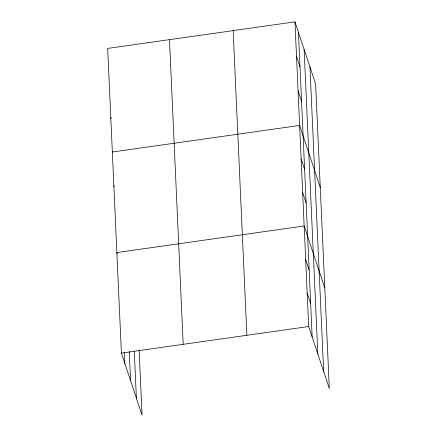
<?xml version="1.0" encoding="UTF-8"?>
<svg xmlns="http://www.w3.org/2000/svg" width="437" height="437" viewBox="0 0 437 437"><rect width="100%" height="100%" fill="white"/><g stroke="black" fill="none" stroke-linecap="round" stroke-linejoin="round"><path stroke-width="0.66" d="M294.959 21.85L308.68 326.515L329.323 388.575L315.601 83.909L294.959 21.85L107.677 48.425L121.399 353.091L142.041 415.15L139.113 350.135M112.342 152.01L299.624 125.435L320.266 187.495M121.399 353.091L308.68 326.515M296.51 56.378L300.006 66.877M298.067 90.907L301.557 101.406M301.131 158.948L304.622 169.447M302.639 192.46L306.135 202.959M324.795 288.038L304.152 225.973L116.87 252.548L117.28 253.782M305.66 259.485L309.156 269.984M307.173 293.003L310.663 303.497M110.785 117.482L111.195 118.717M113.849 185.523L114.259 186.757M309.942 66.894L323.664 371.559M304.108 49.365L317.83 354.03M298.449 32.349L312.171 337.014M233.156 30.617L246.878 335.283M169.48 39.658L183.201 344.318M134.268 351.217L136.382 398.134M129.254 351.78L130.554 380.605M124.376 352.195L124.889 363.584"/></g></svg>
